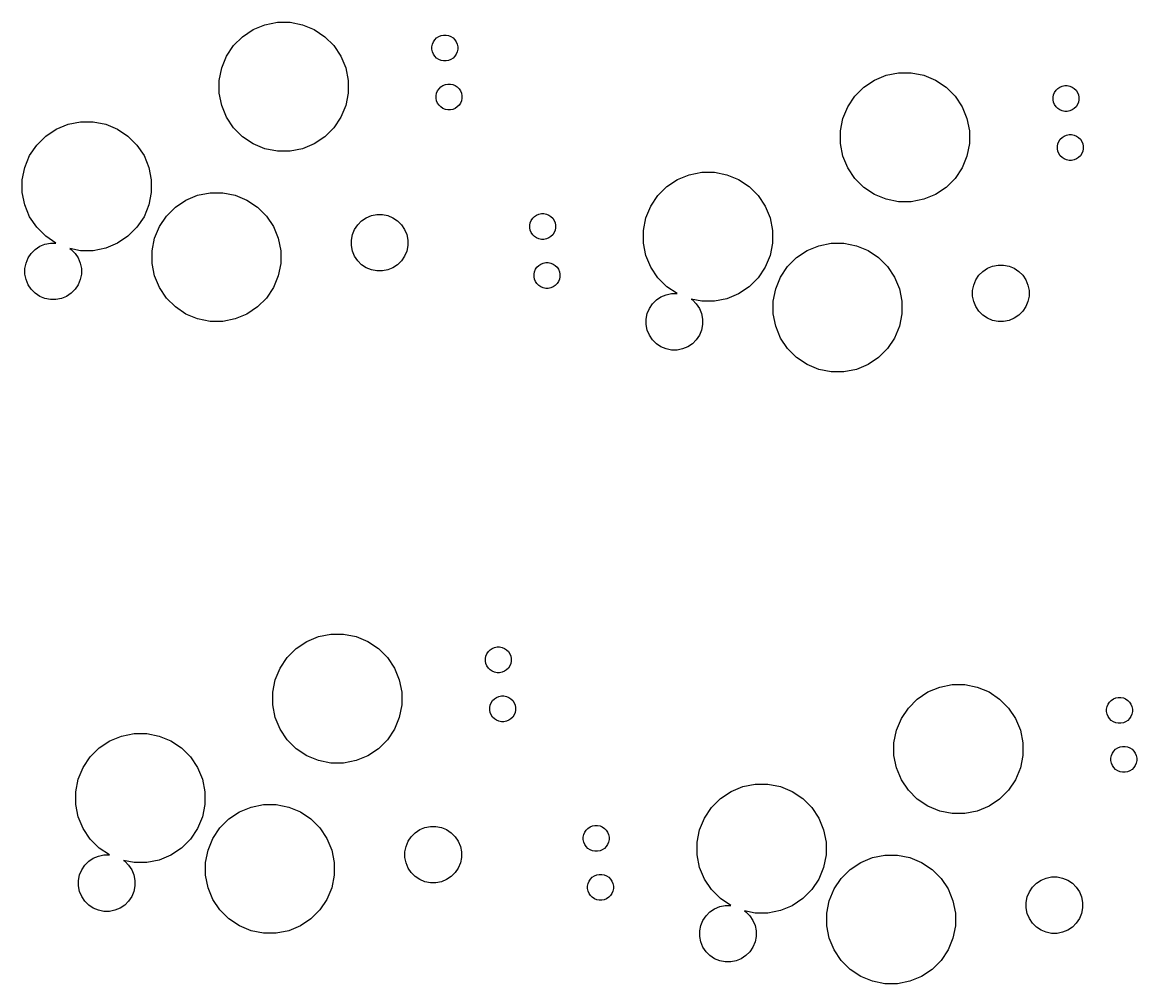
# Model space of a CAD drawing. Extents: x 2.8 to 13.4, y -6.7 to -3.
# Drawn here: x 10.358 to 11.718, y -4.352 to -3.178 of the extents above; entities that cross this region are included whole.
import ezdxf

# ---------------------------------------------------------------- set-up
doc = ezdxf.new("R2010")
doc.units = 0
doc.header["$MEASUREMENT"] = 0
doc.layers.add('BLACK', color=7, linetype='CONTINUOUS')

msp = doc.modelspace()

# ---------------------------------------------------------------- linework, layer by layer
at = {"layer": 'BLACK', "linetype": 'CONTINUOUS'}
for p, q in [((10.6398, -3.18654), (10.6541, -3.1806)), ((10.6541, -3.1806), (10.6694, -3.17758)), ((10.6694, -3.17758), (10.6849, -3.17758)), ((10.6849, -3.17758), (10.7001, -3.1806)), ((10.7001, -3.1806), (10.7144, -3.18654)), ((10.616, -3.20612), (10.6269, -3.19516)), ((10.6269, -3.19516), (10.6398, -3.18654)), ((10.7144, -3.18654), (10.7273, -3.19516)), ((10.7273, -3.19516), (10.7383, -3.20612)), ((10.8637, -3.19677), (10.8663, -3.19504)), ((10.8663, -3.19504), (10.8691, -3.19386)), ((10.8691, -3.19386), (10.8722, -3.19325)), ((10.8722, -3.19325), (10.8753, -3.19325)), ((10.8753, -3.19325), (10.8783, -3.19386)), ((10.8783, -3.19386), (10.8812, -3.19504)), ((10.8812, -3.19504), (10.8838, -3.19677)), ((10.6073, -3.21902), (10.616, -3.20612)), ((10.7383, -3.20612), (10.7469, -3.21902)), ((10.858, -3.20745), (10.8586, -3.20441)), ((10.858, -3.21055), (10.858, -3.20745)), ((10.8586, -3.20441), (10.8598, -3.20154)), ((10.8598, -3.20154), (10.8615, -3.19896)), ((10.8615, -3.19896), (10.8637, -3.19677)), ((10.8838, -3.19677), (10.886, -3.19896)), ((10.886, -3.19896), (10.8877, -3.20154)), ((10.8877, -3.20154), (10.8889, -3.20441)), ((10.8889, -3.20441), (10.8895, -3.20745)), ((10.8895, -3.20745), (10.8895, -3.21055)), ((10.6014, -3.23335), (10.6073, -3.21902)), ((10.7469, -3.21902), (10.7528, -3.23335)), ((10.8586, -3.21359), (10.858, -3.21055)), ((10.8598, -3.21646), (10.8586, -3.21359)), ((10.8615, -3.21904), (10.8598, -3.21646)), ((10.8637, -3.22123), (10.8615, -3.21904)), ((10.8663, -3.22296), (10.8637, -3.22123)), ((10.8691, -3.22414), (10.8663, -3.22296)), ((10.8812, -3.22296), (10.8783, -3.22414)), ((10.8838, -3.22123), (10.8812, -3.22296)), ((10.886, -3.21904), (10.8838, -3.22123)), ((10.8877, -3.21646), (10.886, -3.21904)), ((10.8889, -3.21359), (10.8877, -3.21646)), ((10.8895, -3.21055), (10.8889, -3.21359)), ((10.5984, -3.24856), (10.6014, -3.23335)), ((10.7528, -3.23335), (10.7559, -3.24856)), ((10.8722, -3.22475), (10.8691, -3.22414)), ((10.8753, -3.22475), (10.8722, -3.22475)), ((10.8783, -3.22414), (10.8753, -3.22475)), ((10.5984, -3.26407), (10.5984, -3.24856)), ((10.7559, -3.24856), (10.7559, -3.26407)), ((11.3852, -3.25682), (11.3981, -3.24821)), ((11.3981, -3.24821), (11.4124, -3.24227)), ((11.4124, -3.24227), (11.4276, -3.23924)), ((11.4276, -3.23924), (11.4431, -3.23924)), ((11.4431, -3.23924), (11.4583, -3.24227)), ((11.4583, -3.24227), (11.4727, -3.24821)), ((11.4727, -3.24821), (11.4856, -3.25682)), ((10.6014, -3.27928), (10.5984, -3.26407)), ((10.7559, -3.26407), (10.7528, -3.27928)), ((10.8632, -3.26722), (10.8638, -3.26418)), ((10.8638, -3.26418), (10.865, -3.26131)), ((10.865, -3.26131), (10.8667, -3.25873)), ((10.8667, -3.25873), (10.8689, -3.25654)), ((10.8689, -3.25654), (10.8715, -3.25482)), ((10.8715, -3.25482), (10.8744, -3.25363)), ((10.8744, -3.25363), (10.8774, -3.25302)), ((10.8774, -3.25302), (10.8805, -3.25302)), ((10.8805, -3.25302), (10.8836, -3.25363)), ((10.8836, -3.25363), (10.8864, -3.25482)), ((10.8864, -3.25482), (10.889, -3.25654)), ((10.889, -3.25654), (10.8912, -3.25873)), ((10.8912, -3.25873), (10.8929, -3.26131)), ((10.8929, -3.26131), (10.8941, -3.26418)), ((10.8941, -3.26418), (10.8947, -3.26722)), ((11.3742, -3.26779), (11.3852, -3.25682)), ((11.4856, -3.25682), (11.4965, -3.26779)), ((11.6169, -3.26607), (11.618, -3.26321)), ((11.618, -3.26321), (11.6198, -3.26063)), ((11.6198, -3.26063), (11.622, -3.25844)), ((11.622, -3.25844), (11.6245, -3.25671)), ((11.6245, -3.25671), (11.6274, -3.25552)), ((11.6274, -3.25552), (11.6304, -3.25492)), ((11.6304, -3.25492), (11.6336, -3.25492)), ((11.6336, -3.25492), (11.6366, -3.25552)), ((11.6366, -3.25552), (11.6395, -3.25671)), ((11.6395, -3.25671), (11.642, -3.25844)), ((11.642, -3.25844), (11.6442, -3.26063)), ((11.6442, -3.26063), (11.646, -3.26321)), ((11.646, -3.26321), (11.6471, -3.26607)), ((10.8632, -3.27032), (10.8632, -3.26722)), ((10.8638, -3.27337), (10.8632, -3.27032)), ((10.865, -3.27623), (10.8638, -3.27337)), ((10.8667, -3.27881), (10.865, -3.27623)), ((10.8929, -3.27623), (10.8912, -3.27881)), ((10.8941, -3.27337), (10.8929, -3.27623)), ((10.8947, -3.27032), (10.8941, -3.27337)), ((10.8947, -3.26722), (10.8947, -3.27032)), ((11.3656, -3.28069), (11.3742, -3.26779)), ((11.4965, -3.26779), (11.5052, -3.28069)), ((11.6163, -3.26912), (11.6169, -3.26607)), ((11.6163, -3.27222), (11.6163, -3.26912)), ((11.6169, -3.27526), (11.6163, -3.27222)), ((11.618, -3.27813), (11.6169, -3.27526)), ((11.6198, -3.28071), (11.618, -3.27813)), ((11.646, -3.27813), (11.6442, -3.28071)), ((11.6471, -3.27526), (11.646, -3.27813)), ((11.6471, -3.26607), (11.6477, -3.26912)), ((11.6477, -3.27222), (11.6471, -3.27526)), ((11.6477, -3.26912), (11.6477, -3.27222)), ((10.6073, -3.29361), (10.6014, -3.27928)), ((10.7528, -3.27928), (10.7469, -3.29361)), ((10.8689, -3.281), (10.8667, -3.27881)), ((10.8715, -3.28273), (10.8689, -3.281)), ((10.8744, -3.28391), (10.8715, -3.28273)), ((10.8774, -3.28452), (10.8744, -3.28391)), ((10.8805, -3.28452), (10.8774, -3.28452)), ((10.8836, -3.28391), (10.8805, -3.28452)), ((10.8864, -3.28273), (10.8836, -3.28391)), ((10.889, -3.281), (10.8864, -3.28273)), ((10.8912, -3.27881), (10.889, -3.281)), ((11.3597, -3.29502), (11.3656, -3.28069)), ((11.5052, -3.28069), (11.5111, -3.29502)), ((11.622, -3.2829), (11.6198, -3.28071)), ((11.6245, -3.28462), (11.622, -3.2829)), ((11.6274, -3.28581), (11.6245, -3.28462)), ((11.6304, -3.28642), (11.6274, -3.28581)), ((11.6336, -3.28642), (11.6304, -3.28642)), ((11.6366, -3.28581), (11.6336, -3.28642)), ((11.6395, -3.28462), (11.6366, -3.28581)), ((11.642, -3.2829), (11.6395, -3.28462)), ((11.6442, -3.28071), (11.642, -3.2829)), ((10.3995, -3.30795), (10.4138, -3.30201)), ((10.4138, -3.30201), (10.429, -3.29899)), ((10.429, -3.29899), (10.4445, -3.29899)), ((10.4445, -3.29899), (10.4598, -3.30201)), ((10.4598, -3.30201), (10.4741, -3.30795)), ((10.616, -3.30651), (10.6073, -3.29361)), ((10.7469, -3.29361), (10.7383, -3.30651)), ((11.3566, -3.31023), (11.3597, -3.29502)), ((11.5111, -3.29502), (11.5141, -3.31023)), ((10.3756, -3.32753), (10.3866, -3.31656)), ((10.3866, -3.31656), (10.3995, -3.30795)), ((10.4741, -3.30795), (10.487, -3.31656)), ((10.487, -3.31656), (10.4979, -3.32753)), ((10.6269, -3.31748), (10.616, -3.30651)), ((10.6398, -3.3261), (10.6269, -3.31748)), ((10.7273, -3.31748), (10.7144, -3.3261)), ((10.7383, -3.30651), (10.7273, -3.31748)), ((11.3566, -3.32574), (11.3566, -3.31023)), ((11.5141, -3.31023), (11.5141, -3.32574)), ((11.625, -3.3204), (11.6272, -3.31821)), ((11.6272, -3.31821), (11.6298, -3.31648)), ((11.6298, -3.31648), (11.6326, -3.3153)), ((11.6326, -3.3153), (11.6357, -3.31469)), ((11.6357, -3.31469), (11.6388, -3.31469)), ((11.6388, -3.31469), (11.6418, -3.3153)), ((11.6418, -3.3153), (11.6447, -3.31648)), ((11.6447, -3.31648), (11.6473, -3.31821)), ((11.6473, -3.31821), (11.6495, -3.3204)), ((10.367, -3.34043), (10.3756, -3.32753)), ((10.4979, -3.32753), (10.5066, -3.34043)), ((10.6541, -3.33203), (10.6398, -3.3261)), ((10.6694, -3.33506), (10.6541, -3.33203)), ((10.7001, -3.33203), (10.6849, -3.33506)), ((10.7144, -3.3261), (10.7001, -3.33203)), ((11.3597, -3.34095), (11.3566, -3.32574)), ((11.5141, -3.32574), (11.5111, -3.34095)), ((11.6215, -3.32889), (11.6221, -3.32585)), ((11.6215, -3.33199), (11.6215, -3.32889)), ((11.6221, -3.33503), (11.6215, -3.33199)), ((11.6221, -3.32585), (11.6233, -3.32298)), ((11.6233, -3.32298), (11.625, -3.3204)), ((11.6495, -3.3204), (11.6512, -3.32298)), ((11.6512, -3.32298), (11.6524, -3.32585)), ((11.6524, -3.32585), (11.653, -3.32889)), ((11.653, -3.33199), (11.6524, -3.33503)), ((11.653, -3.32889), (11.653, -3.33199)), ((10.3611, -3.35476), (10.367, -3.34043)), ((10.5066, -3.34043), (10.5125, -3.35476)), ((10.6849, -3.33506), (10.6694, -3.33506)), ((11.3656, -3.35528), (11.3597, -3.34095)), ((11.5111, -3.34095), (11.5052, -3.35528)), ((11.6233, -3.3379), (11.6221, -3.33503)), ((11.625, -3.34048), (11.6233, -3.3379)), ((11.6272, -3.34267), (11.625, -3.34048)), ((11.6298, -3.3444), (11.6272, -3.34267)), ((11.6326, -3.34558), (11.6298, -3.3444)), ((11.6357, -3.34619), (11.6326, -3.34558)), ((11.6388, -3.34619), (11.6357, -3.34619)), ((11.6418, -3.34558), (11.6388, -3.34619)), ((11.6447, -3.3444), (11.6418, -3.34558)), ((11.6473, -3.34267), (11.6447, -3.3444)), ((11.6495, -3.34048), (11.6473, -3.34267)), ((11.6512, -3.3379), (11.6495, -3.34048)), ((11.6524, -3.33503), (11.6512, -3.3379)), ((10.358, -3.36997), (10.3611, -3.35476)), ((10.5125, -3.35476), (10.5155, -3.36997)), ((11.3742, -3.36818), (11.3656, -3.35528)), ((11.5052, -3.35528), (11.4965, -3.36818)), ((10.358, -3.38548), (10.358, -3.36997)), ((10.5155, -3.36997), (10.5155, -3.38548)), ((11.1448, -3.37823), (11.1577, -3.36961)), ((11.1577, -3.36961), (11.1721, -3.36368)), ((11.1721, -3.36368), (11.1873, -3.36065)), ((11.1873, -3.36065), (11.2028, -3.36065)), ((11.2028, -3.36065), (11.218, -3.36368)), ((11.218, -3.36368), (11.2323, -3.36961)), ((11.2323, -3.36961), (11.2452, -3.37823)), ((11.3852, -3.37915), (11.3742, -3.36818)), ((11.4965, -3.36818), (11.4856, -3.37915)), ((10.3611, -3.40069), (10.358, -3.38548)), ((10.5155, -3.38548), (10.5125, -3.40069)), ((10.572, -3.38879), (10.5872, -3.38577)), ((10.5872, -3.38577), (10.6027, -3.38577)), ((10.6027, -3.38577), (10.6178, -3.38879)), ((11.1339, -3.3892), (11.1448, -3.37823)), ((11.2452, -3.37823), (11.2562, -3.3892)), ((11.3981, -3.38776), (11.3852, -3.37915)), ((11.4856, -3.37915), (11.4727, -3.38776)), ((10.367, -3.41502), (10.3611, -3.40069)), ((10.5125, -3.40069), (10.5066, -3.41502)), ((10.5449, -3.4033), (10.5577, -3.39471)), ((10.5577, -3.39471), (10.572, -3.38879)), ((10.6178, -3.38879), (10.6321, -3.39471)), ((10.6321, -3.39471), (10.645, -3.4033)), ((11.1253, -3.4021), (11.1339, -3.3892)), ((11.2562, -3.3892), (11.2648, -3.4021)), ((11.4124, -3.3937), (11.3981, -3.38776)), ((11.4276, -3.39672), (11.4124, -3.3937)), ((11.4431, -3.39672), (11.4276, -3.39672)), ((11.4583, -3.3937), (11.4431, -3.39672)), ((11.4727, -3.38776), (11.4583, -3.3937)), ((10.5254, -3.42709), (10.534, -3.41423)), ((10.534, -3.41423), (10.5449, -3.4033)), ((10.645, -3.4033), (10.6559, -3.41423)), ((10.6559, -3.41423), (10.6645, -3.42709)), ((10.7778, -3.41631), (10.7841, -3.41372)), ((10.7841, -3.41372), (10.7908, -3.41239)), ((10.7908, -3.41239), (10.7976, -3.41239)), ((10.7976, -3.41239), (10.8042, -3.41372)), ((10.8042, -3.41372), (10.8105, -3.41631)), ((10.9832, -3.41471), (10.9857, -3.41298)), ((10.9857, -3.41298), (10.9886, -3.4118)), ((10.9886, -3.4118), (10.9916, -3.41119)), ((10.9916, -3.41119), (10.9947, -3.41119)), ((10.9947, -3.41119), (10.9978, -3.4118)), ((10.9978, -3.4118), (11.0006, -3.41298)), ((11.0006, -3.41298), (11.0032, -3.41471)), ((11.1193, -3.41643), (11.1253, -3.4021)), ((11.2648, -3.4021), (11.2708, -3.41643)), ((10.3756, -3.42792), (10.367, -3.41502)), ((10.3866, -3.43889), (10.3756, -3.42792)), ((10.4979, -3.42792), (10.487, -3.43889)), ((10.5066, -3.41502), (10.4979, -3.42792)), ((10.5194, -3.44137), (10.5254, -3.42709)), ((10.6645, -3.42709), (10.6704, -3.44137)), ((10.7636, -3.43052), (10.7674, -3.42488)), ((10.7674, -3.42488), (10.7722, -3.42008)), ((10.7722, -3.42008), (10.7778, -3.41631)), ((10.8105, -3.41631), (10.8161, -3.42008)), ((10.8161, -3.42008), (10.8209, -3.42488)), ((10.8209, -3.42488), (10.8247, -3.43052)), ((10.9774, -3.42539), (10.978, -3.42234)), ((10.9774, -3.42849), (10.9774, -3.42539)), ((10.978, -3.42234), (10.9792, -3.41948)), ((10.9792, -3.41948), (10.981, -3.4169)), ((10.981, -3.4169), (10.9832, -3.41471)), ((11.0032, -3.41471), (11.0054, -3.4169)), ((11.0054, -3.4169), (11.0071, -3.41948)), ((11.0071, -3.41948), (11.0083, -3.42234)), ((11.0083, -3.42234), (11.0089, -3.42539)), ((11.0089, -3.42539), (11.0089, -3.42849)), ((11.1163, -3.43164), (11.1193, -3.41643)), ((11.2708, -3.41643), (11.2738, -3.43164)), ((10.3991, -3.44726), (10.3866, -3.43889)), ((10.487, -3.43889), (10.4741, -3.4475)), ((10.5164, -3.45654), (10.5194, -3.44137)), ((10.6704, -3.44137), (10.6734, -3.45654)), ((10.7597, -3.44345), (10.761, -3.43679)), ((10.761, -3.43679), (10.7636, -3.43052)), ((10.8247, -3.43052), (10.8273, -3.43679)), ((10.8273, -3.43679), (10.8286, -3.44345)), ((10.978, -3.43153), (10.9774, -3.42849)), ((10.9792, -3.4344), (10.978, -3.43153)), ((10.981, -3.43698), (10.9792, -3.4344)), ((10.9832, -3.43917), (10.981, -3.43698)), ((10.9857, -3.44089), (10.9832, -3.43917)), ((10.9886, -3.44208), (10.9857, -3.44089)), ((11.0006, -3.44089), (10.9978, -3.44208)), ((11.0032, -3.43917), (11.0006, -3.44089)), ((11.0054, -3.43698), (11.0032, -3.43917)), ((11.0071, -3.4344), (11.0054, -3.43698)), ((11.0083, -3.43153), (11.0071, -3.4344)), ((11.0089, -3.42849), (11.0083, -3.43153)), ((11.1163, -3.44715), (11.1163, -3.43164)), ((11.2738, -3.43164), (11.2738, -3.44715)), ((10.3689, -3.45974), (10.3737, -3.45494)), ((10.3737, -3.45494), (10.3794, -3.45117)), ((10.3794, -3.45117), (10.3856, -3.44858)), ((10.3856, -3.44858), (10.3923, -3.44725)), ((10.3923, -3.44725), (10.3991, -3.44725)), ((10.3991, -3.44725), (10.3991, -3.44726)), ((10.429, -3.45647), (10.4161, -3.45389)), ((10.4161, -3.45389), (10.4176, -3.45494)), ((10.4176, -3.45494), (10.4224, -3.45974)), ((10.4598, -3.45344), (10.4445, -3.45647)), ((10.4741, -3.4475), (10.4598, -3.45344)), ((10.7597, -3.45023), (10.7597, -3.44345)), ((10.761, -3.45689), (10.7597, -3.45023)), ((10.8286, -3.45023), (10.8273, -3.45689)), ((10.8286, -3.44345), (10.8286, -3.45023)), ((10.9916, -3.44269), (10.9886, -3.44208)), ((10.9947, -3.44269), (10.9916, -3.44269)), ((10.9978, -3.44208), (10.9947, -3.44269)), ((11.1193, -3.46236), (11.1163, -3.44715)), ((11.2738, -3.44715), (11.2708, -3.46236)), ((11.316, -3.45637), (11.3303, -3.45046)), ((11.3303, -3.45046), (11.3455, -3.44744)), ((11.3455, -3.44744), (11.3609, -3.44744)), ((11.3609, -3.44744), (11.3761, -3.45046)), ((11.3761, -3.45046), (11.3904, -3.45637)), ((10.3626, -3.47165), (10.3652, -3.46539)), ((10.3652, -3.46539), (10.3689, -3.45974)), ((10.4224, -3.45974), (10.4262, -3.46539)), ((10.4262, -3.46539), (10.4288, -3.47165)), ((10.4445, -3.45647), (10.429, -3.45647)), ((10.5164, -3.472), (10.5164, -3.45654)), ((10.6734, -3.45654), (10.6734, -3.472)), ((10.7636, -3.46316), (10.761, -3.45689)), ((10.7674, -3.4688), (10.7636, -3.46316)), ((10.8247, -3.46316), (10.8209, -3.4688)), ((10.8273, -3.45689), (10.8247, -3.46316)), ((11.1253, -3.47669), (11.1193, -3.46236)), ((11.2708, -3.46236), (11.2648, -3.47669)), ((11.2922, -3.4759), (11.3031, -3.46496)), ((11.3031, -3.46496), (11.316, -3.45637)), ((11.3904, -3.45637), (11.4032, -3.46496)), ((11.4032, -3.46496), (11.4142, -3.4759)), ((10.3612, -3.47831), (10.3626, -3.47165)), ((10.3612, -3.4851), (10.3612, -3.47831)), ((10.4288, -3.47165), (10.4301, -3.47831)), ((10.4301, -3.47831), (10.4301, -3.4851)), ((10.5194, -3.48717), (10.5164, -3.472)), ((10.6734, -3.472), (10.6704, -3.48717)), ((10.7722, -3.4736), (10.7674, -3.4688)), ((10.7778, -3.47737), (10.7722, -3.4736)), ((10.7841, -3.47997), (10.7778, -3.47737)), ((10.7908, -3.48129), (10.7841, -3.47997)), ((10.7976, -3.48129), (10.7908, -3.48129)), ((10.8042, -3.47997), (10.7976, -3.48129)), ((10.8105, -3.47737), (10.8042, -3.47997)), ((10.8161, -3.4736), (10.8105, -3.47737)), ((10.8209, -3.4688), (10.8161, -3.4736)), ((10.9827, -3.48516), (10.9833, -3.48212)), ((10.9833, -3.48212), (10.9845, -3.47925)), ((10.9845, -3.47925), (10.9862, -3.47667)), ((10.9862, -3.47667), (10.9884, -3.47448)), ((10.9884, -3.47448), (10.991, -3.47275)), ((10.991, -3.47275), (10.9938, -3.47157)), ((10.9938, -3.47157), (10.9969, -3.47096)), ((10.9969, -3.47096), (11, -3.47096)), ((11, -3.47096), (11.003, -3.47157)), ((11.003, -3.47157), (11.0059, -3.47275)), ((11.0059, -3.47275), (11.0085, -3.47448)), ((11.0085, -3.47448), (11.0107, -3.47667)), ((11.0107, -3.47667), (11.0124, -3.47925)), ((11.0124, -3.47925), (11.0136, -3.48212)), ((11.0136, -3.48212), (11.0142, -3.48516)), ((11.1339, -3.48959), (11.1253, -3.47669)), ((11.2648, -3.47669), (11.2562, -3.48959)), ((11.2836, -3.48876), (11.2922, -3.4759)), ((11.4142, -3.4759), (11.4228, -3.48876)), ((11.5257, -3.48655), (11.5305, -3.48175)), ((11.5305, -3.48175), (11.5361, -3.47798)), ((11.5361, -3.47798), (11.5424, -3.47538)), ((11.5424, -3.47538), (11.549, -3.47406)), ((11.549, -3.47406), (11.5558, -3.47406)), ((11.5558, -3.47406), (11.5625, -3.47538)), ((11.5625, -3.47538), (11.5687, -3.47798)), ((11.5687, -3.47798), (11.5744, -3.48175)), ((11.5744, -3.48175), (11.5792, -3.48655)), ((10.3626, -3.49175), (10.3612, -3.4851)), ((10.3652, -3.49802), (10.3626, -3.49175)), ((10.4288, -3.49175), (10.4262, -3.49802)), ((10.4301, -3.4851), (10.4288, -3.49175)), ((10.5254, -3.50146), (10.5194, -3.48717)), ((10.6704, -3.48717), (10.6645, -3.50146)), ((10.9827, -3.48826), (10.9827, -3.48516)), ((10.9833, -3.4913), (10.9827, -3.48826)), ((10.9845, -3.49417), (10.9833, -3.4913)), ((10.9862, -3.49675), (10.9845, -3.49417)), ((11.0124, -3.49417), (11.0107, -3.49675)), ((11.0136, -3.4913), (11.0124, -3.49417)), ((11.0142, -3.48826), (11.0136, -3.4913)), ((11.0142, -3.48516), (11.0142, -3.48826)), ((11.1448, -3.50055), (11.1339, -3.48959)), ((11.2562, -3.48959), (11.2452, -3.50055)), ((11.2777, -3.50304), (11.2836, -3.48876)), ((11.4228, -3.48876), (11.4287, -3.50304)), ((11.5193, -3.49846), (11.5219, -3.49219)), ((11.5219, -3.49219), (11.5257, -3.48655)), ((11.5792, -3.48655), (11.583, -3.49219)), ((11.583, -3.49219), (11.5856, -3.49846)), ((10.3689, -3.50366), (10.3652, -3.49802)), ((10.3737, -3.50846), (10.3689, -3.50366)), ((10.3794, -3.51223), (10.3737, -3.50846)), ((10.4176, -3.50846), (10.412, -3.51223)), ((10.4224, -3.50366), (10.4176, -3.50846)), ((10.4262, -3.49802), (10.4224, -3.50366)), ((10.534, -3.51431), (10.5254, -3.50146)), ((10.6645, -3.50146), (10.6559, -3.51431)), ((10.9884, -3.49894), (10.9862, -3.49675)), ((10.991, -3.50067), (10.9884, -3.49894)), ((10.9938, -3.50185), (10.991, -3.50067)), ((10.9969, -3.50246), (10.9938, -3.50185)), ((11, -3.50246), (10.9969, -3.50246)), ((11.003, -3.50185), (11, -3.50246)), ((11.0059, -3.50067), (11.003, -3.50185)), ((11.0085, -3.49894), (11.0059, -3.50067)), ((11.0107, -3.49675), (11.0085, -3.49894)), ((11.1439, -3.51025), (11.1506, -3.50892)), ((11.1574, -3.50893), (11.1448, -3.50055)), ((11.1506, -3.50892), (11.1573, -3.50892)), ((11.1573, -3.50892), (11.1574, -3.50893)), ((11.2323, -3.50917), (11.218, -3.51511)), ((11.2452, -3.50055), (11.2323, -3.50917)), ((11.2747, -3.51821), (11.2777, -3.50304)), ((11.4287, -3.50304), (11.4317, -3.51821)), ((11.518, -3.50512), (11.5193, -3.49846)), ((11.518, -3.5119), (11.518, -3.50512)), ((11.5856, -3.49846), (11.5869, -3.50512)), ((11.5869, -3.50512), (11.5869, -3.5119)), ((10.3856, -3.51483), (10.3794, -3.51223)), ((10.3923, -3.51615), (10.3856, -3.51483)), ((10.3991, -3.51615), (10.3923, -3.51615)), ((10.4057, -3.51483), (10.3991, -3.51615)), ((10.412, -3.51223), (10.4057, -3.51483)), ((10.5449, -3.52525), (10.534, -3.51431)), ((10.6559, -3.51431), (10.645, -3.52525)), ((11.1234, -3.52705), (11.1272, -3.52141)), ((11.1272, -3.52141), (11.132, -3.51661)), ((11.132, -3.51661), (11.1376, -3.51284)), ((11.1376, -3.51284), (11.1439, -3.51025)), ((11.1873, -3.51813), (11.1743, -3.51556)), ((11.1743, -3.51556), (11.1759, -3.51661)), ((11.1759, -3.51661), (11.1807, -3.52141)), ((11.1807, -3.52141), (11.1845, -3.52705)), ((11.2028, -3.51813), (11.1873, -3.51813)), ((11.218, -3.51511), (11.2028, -3.51813)), ((11.2747, -3.53367), (11.2747, -3.51821)), ((11.4317, -3.51821), (11.4317, -3.53367)), ((11.5193, -3.51856), (11.518, -3.5119)), ((11.5219, -3.52483), (11.5193, -3.51856)), ((11.5856, -3.51856), (11.583, -3.52483)), ((11.5869, -3.5119), (11.5856, -3.51856)), ((10.5577, -3.53384), (10.5449, -3.52525)), ((10.572, -3.53975), (10.5577, -3.53384)), ((10.6321, -3.53384), (10.6178, -3.53975)), ((10.645, -3.52525), (10.6321, -3.53384)), ((11.1195, -3.53998), (11.1208, -3.53332)), ((11.1208, -3.53332), (11.1234, -3.52705)), ((11.1845, -3.52705), (11.1871, -3.53332)), ((11.1871, -3.53332), (11.1884, -3.53998)), ((11.2777, -3.54884), (11.2747, -3.53367)), ((11.4317, -3.53367), (11.4287, -3.54884)), ((11.5257, -3.53047), (11.5219, -3.52483)), ((11.5305, -3.53527), (11.5257, -3.53047)), ((11.5361, -3.53904), (11.5305, -3.53527)), ((11.5744, -3.53527), (11.5687, -3.53904)), ((11.5792, -3.53047), (11.5744, -3.53527)), ((11.583, -3.52483), (11.5792, -3.53047)), ((10.5872, -3.54277), (10.572, -3.53975)), ((10.6027, -3.54277), (10.5872, -3.54277)), ((10.6178, -3.53975), (10.6027, -3.54277)), ((11.1195, -3.54676), (11.1195, -3.53998)), ((11.1208, -3.55342), (11.1195, -3.54676)), ((11.1884, -3.54676), (11.1871, -3.55342)), ((11.1884, -3.53998), (11.1884, -3.54676)), ((11.2836, -3.56312), (11.2777, -3.54884)), ((11.4287, -3.54884), (11.4228, -3.56312)), ((11.5424, -3.54163), (11.5361, -3.53904)), ((11.549, -3.54296), (11.5424, -3.54163)), ((11.5558, -3.54296), (11.549, -3.54296)), ((11.5625, -3.54163), (11.5558, -3.54296)), ((11.5687, -3.53904), (11.5625, -3.54163)), ((11.1234, -3.55969), (11.1208, -3.55342)), ((11.1272, -3.56533), (11.1234, -3.55969)), ((11.1845, -3.55969), (11.1807, -3.56533)), ((11.1871, -3.55342), (11.1845, -3.55969)), ((11.2922, -3.57598), (11.2836, -3.56312)), ((11.4228, -3.56312), (11.4142, -3.57598)), ((11.132, -3.57013), (11.1272, -3.56533)), ((11.1376, -3.5739), (11.132, -3.57013)), ((11.1439, -3.5765), (11.1376, -3.5739)), ((11.1506, -3.57782), (11.1439, -3.5765)), ((11.164, -3.5765), (11.1573, -3.57782)), ((11.1703, -3.5739), (11.164, -3.5765)), ((11.1759, -3.57013), (11.1703, -3.5739)), ((11.1807, -3.56533), (11.1759, -3.57013)), ((11.3031, -3.58691), (11.2922, -3.57598)), ((11.4142, -3.57598), (11.4032, -3.58691)), ((11.1573, -3.57782), (11.1506, -3.57782)), ((11.316, -3.59551), (11.3031, -3.58691)), ((11.4032, -3.58691), (11.3904, -3.59551)), ((11.3303, -3.60142), (11.316, -3.59551)), ((11.3455, -3.60444), (11.3303, -3.60142)), ((11.3609, -3.60444), (11.3455, -3.60444)), ((11.3761, -3.60142), (11.3609, -3.60444)), ((11.3904, -3.59551), (11.3761, -3.60142)), ((10.7052, -3.93368), (10.7195, -3.92775)), ((10.7195, -3.92775), (10.7347, -3.92472)), ((10.7347, -3.92472), (10.7502, -3.92472)), ((10.7502, -3.92472), (10.7655, -3.92775)), ((10.7655, -3.92775), (10.7798, -3.93368)), ((10.6813, -3.95327), (10.6923, -3.9423)), ((10.6923, -3.9423), (10.7052, -3.93368)), ((10.7798, -3.93368), (10.7927, -3.9423)), ((10.7927, -3.9423), (10.8036, -3.95327)), ((10.9269, -3.94611), (10.9291, -3.94391)), ((10.9291, -3.94391), (10.9316, -3.94219)), ((10.9316, -3.94219), (10.9345, -3.941)), ((10.9345, -3.941), (10.9376, -3.9404)), ((10.9376, -3.9404), (10.9407, -3.9404)), ((10.9407, -3.9404), (10.9437, -3.941)), ((10.9437, -3.941), (10.9466, -3.94219)), ((10.9466, -3.94219), (10.9491, -3.94391)), ((10.9491, -3.94391), (10.9513, -3.94611)), ((10.6727, -3.96617), (10.6813, -3.95327)), ((10.8036, -3.95327), (10.8123, -3.96617)), ((10.9234, -3.9546), (10.924, -3.95155)), ((10.9234, -3.9577), (10.9234, -3.9546)), ((10.924, -3.96074), (10.9234, -3.9577)), ((10.924, -3.95155), (10.9252, -3.94869)), ((10.9252, -3.94869), (10.9269, -3.94611)), ((10.9513, -3.94611), (10.9531, -3.94869)), ((10.9531, -3.94869), (10.9543, -3.95155)), ((10.9543, -3.95155), (10.9549, -3.9546)), ((10.9549, -3.9577), (10.9543, -3.96074)), ((10.9549, -3.9546), (10.9549, -3.9577)), ((10.6668, -3.9805), (10.6727, -3.96617)), ((10.8123, -3.96617), (10.8182, -3.9805)), ((10.9252, -3.96361), (10.924, -3.96074)), ((10.9269, -3.96618), (10.9252, -3.96361)), ((10.9291, -3.96838), (10.9269, -3.96618)), ((10.9316, -3.9701), (10.9291, -3.96838)), ((10.9345, -3.97129), (10.9316, -3.9701)), ((10.9376, -3.97189), (10.9345, -3.97129)), ((10.9407, -3.97189), (10.9376, -3.97189)), ((10.9437, -3.97129), (10.9407, -3.97189)), ((10.9466, -3.9701), (10.9437, -3.97129)), ((10.9491, -3.96838), (10.9466, -3.9701)), ((10.9513, -3.96618), (10.9491, -3.96838)), ((10.9531, -3.96361), (10.9513, -3.96618)), ((10.9543, -3.96074), (10.9531, -3.96361)), ((10.6637, -3.99571), (10.6668, -3.9805)), ((10.8182, -3.9805), (10.8212, -3.99571)), ((10.6637, -4.01122), (10.6637, -3.99571)), ((10.8212, -3.99571), (10.8212, -4.01122)), ((11.4505, -4.00397), (11.4634, -3.99535)), ((11.4634, -3.99535), (11.4778, -3.98942)), ((11.4778, -3.98942), (11.493, -3.98639)), ((11.493, -3.98639), (11.5085, -3.98639)), ((11.5085, -3.98639), (11.5237, -3.98942)), ((11.5237, -3.98942), (11.538, -3.99535)), ((11.538, -3.99535), (11.5509, -4.00397)), ((10.6668, -4.02643), (10.6637, -4.01122)), ((10.8212, -4.01122), (10.8182, -4.02643)), ((10.9286, -4.01437), (10.9292, -4.01132)), ((10.9292, -4.01132), (10.9304, -4.00846)), ((10.9304, -4.00846), (10.9321, -4.00588)), ((10.9321, -4.00588), (10.9343, -4.00369)), ((10.9343, -4.00369), (10.9369, -4.00196)), ((10.9369, -4.00196), (10.9397, -4.00077)), ((10.9397, -4.00077), (10.9428, -4.00017)), ((10.9428, -4.00017), (10.9459, -4.00017)), ((10.9459, -4.00017), (10.9489, -4.00077)), ((10.9489, -4.00077), (10.9518, -4.00196)), ((10.9518, -4.00196), (10.9544, -4.00369)), ((10.9544, -4.00369), (10.9566, -4.00588)), ((10.9566, -4.00588), (10.9583, -4.00846)), ((10.9583, -4.00846), (10.9595, -4.01132)), ((10.9595, -4.01132), (10.9601, -4.01437)), ((11.4396, -4.01494), (11.4505, -4.00397)), ((11.5509, -4.00397), (11.5619, -4.01494)), ((11.6822, -4.01322), (11.6834, -4.01035)), ((11.6834, -4.01035), (11.6851, -4.00777)), ((11.6851, -4.00777), (11.6873, -4.00558)), ((11.6873, -4.00558), (11.6899, -4.00386)), ((11.6899, -4.00386), (11.6928, -4.00267)), ((11.6928, -4.00267), (11.6958, -4.00207)), ((11.6958, -4.00207), (11.6989, -4.00207)), ((11.6989, -4.00207), (11.702, -4.00267)), ((11.702, -4.00267), (11.7048, -4.00386)), ((11.7048, -4.00386), (11.7074, -4.00558)), ((11.7074, -4.00558), (11.7096, -4.00777)), ((11.7096, -4.00777), (11.7113, -4.01035)), ((11.7113, -4.01035), (11.7125, -4.01322)), ((10.6727, -4.04076), (10.6668, -4.02643)), ((10.8182, -4.02643), (10.8123, -4.04076)), ((10.9286, -4.01747), (10.9286, -4.01437)), ((10.9292, -4.02051), (10.9286, -4.01747)), ((10.9304, -4.02338), (10.9292, -4.02051)), ((10.9321, -4.02596), (10.9304, -4.02338)), ((10.9343, -4.02815), (10.9321, -4.02596)), ((10.9566, -4.02596), (10.9544, -4.02815)), ((10.9583, -4.02338), (10.9566, -4.02596)), ((10.9595, -4.02051), (10.9583, -4.02338)), ((10.9601, -4.01747), (10.9595, -4.02051)), ((10.9601, -4.01437), (10.9601, -4.01747)), ((11.431, -4.02783), (11.4396, -4.01494)), ((11.5619, -4.01494), (11.5705, -4.02783)), ((11.6816, -4.01626), (11.6822, -4.01322)), ((11.6816, -4.01936), (11.6816, -4.01626)), ((11.6822, -4.02241), (11.6816, -4.01936)), ((11.6834, -4.02527), (11.6822, -4.02241)), ((11.6851, -4.02785), (11.6834, -4.02527)), ((11.7113, -4.02527), (11.7096, -4.02785)), ((11.7125, -4.02241), (11.7113, -4.02527)), ((11.7125, -4.01322), (11.7131, -4.01626)), ((11.7131, -4.01936), (11.7125, -4.02241)), ((11.7131, -4.01626), (11.7131, -4.01936)), ((10.9369, -4.02987), (10.9343, -4.02815)), ((10.9397, -4.03106), (10.9369, -4.02987)), ((10.9428, -4.03167), (10.9397, -4.03106)), ((10.9459, -4.03167), (10.9428, -4.03167)), ((10.9489, -4.03106), (10.9459, -4.03167)), ((10.9518, -4.02987), (10.9489, -4.03106)), ((10.9544, -4.02815), (10.9518, -4.02987)), ((11.425, -4.04216), (11.431, -4.02783)), ((11.5705, -4.02783), (11.5765, -4.04216)), ((11.6873, -4.03005), (11.6851, -4.02785)), ((11.6899, -4.03177), (11.6873, -4.03005)), ((11.6928, -4.03296), (11.6899, -4.03177)), ((11.6958, -4.03356), (11.6928, -4.03296)), ((11.6989, -4.03356), (11.6958, -4.03356)), ((11.702, -4.03296), (11.6989, -4.03356)), ((11.7048, -4.03177), (11.702, -4.03296)), ((11.7074, -4.03005), (11.7048, -4.03177)), ((11.7096, -4.02785), (11.7074, -4.03005)), ((10.4649, -4.05509), (10.4792, -4.04916)), ((10.4792, -4.04916), (10.4944, -4.04613)), ((10.4944, -4.04613), (10.5099, -4.04613)), ((10.5099, -4.04613), (10.5251, -4.04916)), ((10.5251, -4.04916), (10.5394, -4.05509)), ((10.6813, -4.05366), (10.6727, -4.04076)), ((10.6923, -4.06462), (10.6813, -4.05366)), ((10.8036, -4.05366), (10.7927, -4.06462)), ((10.8123, -4.04076), (10.8036, -4.05366)), ((11.422, -4.05738), (11.425, -4.04216)), ((11.5765, -4.04216), (11.5795, -4.05738)), ((10.441, -4.07468), (10.452, -4.06371)), ((10.452, -4.06371), (10.4649, -4.05509)), ((10.5394, -4.05509), (10.5523, -4.06371)), ((10.5523, -4.06371), (10.5633, -4.07468)), ((10.7052, -4.07324), (10.6923, -4.06462)), ((10.7927, -4.06462), (10.7798, -4.07324)), ((11.422, -4.07289), (11.422, -4.05738)), ((11.5795, -4.05738), (11.5795, -4.07289)), ((11.6904, -4.06755), (11.6926, -4.06535)), ((11.6926, -4.06535), (11.6951, -4.06363)), ((11.6951, -4.06363), (11.698, -4.06244)), ((11.698, -4.06244), (11.701, -4.06184)), ((11.701, -4.06184), (11.7041, -4.06184)), ((11.7041, -4.06184), (11.7072, -4.06244)), ((11.7072, -4.06244), (11.7101, -4.06363)), ((11.7101, -4.06363), (11.7126, -4.06535)), ((11.7126, -4.06535), (11.7148, -4.06755)), ((10.4324, -4.08757), (10.441, -4.07468)), ((10.5633, -4.07468), (10.5719, -4.08757)), ((10.7195, -4.07918), (10.7052, -4.07324)), ((10.7347, -4.0822), (10.7195, -4.07918)), ((10.7655, -4.07918), (10.7502, -4.0822)), ((10.7798, -4.07324), (10.7655, -4.07918)), ((11.425, -4.0881), (11.422, -4.07289)), ((11.5795, -4.07289), (11.5765, -4.0881)), ((11.6868, -4.07603), (11.6875, -4.07299)), ((11.6868, -4.07914), (11.6868, -4.07603)), ((11.6875, -4.08218), (11.6868, -4.07914)), ((11.6875, -4.07299), (11.6886, -4.07013)), ((11.6886, -4.07013), (11.6904, -4.06755)), ((11.7148, -4.06755), (11.7166, -4.07013)), ((11.7166, -4.07013), (11.7177, -4.07299)), ((11.7177, -4.07299), (11.7183, -4.07603)), ((11.7183, -4.07914), (11.7177, -4.08218)), ((11.7183, -4.07603), (11.7183, -4.07914)), ((10.4264, -4.1019), (10.4324, -4.08757)), ((10.5719, -4.08757), (10.5779, -4.1019)), ((10.7502, -4.0822), (10.7347, -4.0822)), ((11.431, -4.10243), (11.425, -4.0881)), ((11.5765, -4.0881), (11.5705, -4.10243)), ((11.6886, -4.08504), (11.6875, -4.08218)), ((11.6904, -4.08762), (11.6886, -4.08504)), ((11.6926, -4.08982), (11.6904, -4.08762)), ((11.6951, -4.09154), (11.6926, -4.08982)), ((11.698, -4.09273), (11.6951, -4.09154)), ((11.701, -4.09333), (11.698, -4.09273)), ((11.7041, -4.09333), (11.701, -4.09333)), ((11.7072, -4.09273), (11.7041, -4.09333)), ((11.7101, -4.09154), (11.7072, -4.09273)), ((11.7126, -4.08982), (11.7101, -4.09154)), ((11.7148, -4.08762), (11.7126, -4.08982)), ((11.7166, -4.08504), (11.7148, -4.08762)), ((11.7177, -4.08218), (11.7166, -4.08504)), ((10.4234, -4.11712), (10.4264, -4.1019)), ((10.5779, -4.1019), (10.5809, -4.11712)), ((11.2374, -4.11082), (11.2527, -4.1078)), ((11.2527, -4.1078), (11.2682, -4.1078)), ((11.2682, -4.1078), (11.2834, -4.11082)), ((11.4396, -4.11532), (11.431, -4.10243)), ((11.5705, -4.10243), (11.5619, -4.11532)), ((10.4234, -4.13263), (10.4234, -4.11712)), ((10.5809, -4.11712), (10.5809, -4.13263)), ((11.2102, -4.12538), (11.2231, -4.11676)), ((11.2231, -4.11676), (11.2374, -4.11082)), ((11.2834, -4.11082), (11.2977, -4.11676)), ((11.2977, -4.11676), (11.3106, -4.12538)), ((11.4505, -4.12629), (11.4396, -4.11532)), ((11.5619, -4.11532), (11.5509, -4.12629)), ((10.4264, -4.14784), (10.4234, -4.13263)), ((10.5809, -4.13263), (10.5779, -4.14784)), ((10.6374, -4.13593), (10.6526, -4.13292)), ((10.6526, -4.13292), (10.668, -4.13292)), ((10.668, -4.13292), (10.6832, -4.13593)), ((11.1992, -4.13635), (11.2102, -4.12538)), ((11.3106, -4.12538), (11.3216, -4.13635)), ((11.4634, -4.13491), (11.4505, -4.12629)), ((11.4778, -4.14084), (11.4634, -4.13491)), ((11.538, -4.13491), (11.5237, -4.14084)), ((11.5509, -4.12629), (11.538, -4.13491)), ((10.4324, -4.16217), (10.4264, -4.14784)), ((10.5779, -4.14784), (10.5719, -4.16217)), ((10.6103, -4.15044), (10.6231, -4.14185)), ((10.6231, -4.14185), (10.6374, -4.13593)), ((10.6832, -4.13593), (10.6975, -4.14185)), ((10.6975, -4.14185), (10.7103, -4.15044)), ((11.1906, -4.14924), (11.1992, -4.13635)), ((11.3216, -4.13635), (11.3302, -4.14924)), ((11.493, -4.14387), (11.4778, -4.14084)), ((11.5085, -4.14387), (11.493, -4.14387)), ((11.5237, -4.14084), (11.5085, -4.14387)), ((10.441, -4.17507), (10.4324, -4.16217)), ((10.5719, -4.16217), (10.5633, -4.17507)), ((10.5907, -4.17423), (10.5993, -4.16138)), ((10.5993, -4.16138), (10.6103, -4.15044)), ((10.7103, -4.15044), (10.7213, -4.16138)), ((10.7213, -4.16138), (10.7299, -4.17423)), ((10.8432, -4.16346), (10.8495, -4.16086)), ((10.8495, -4.16086), (10.8561, -4.15954)), ((10.8561, -4.15954), (10.8629, -4.15954)), ((10.8629, -4.15954), (10.8696, -4.16086)), ((10.8696, -4.16086), (10.8759, -4.16346)), ((11.0463, -4.16405), (11.0485, -4.16185)), ((11.0485, -4.16185), (11.0511, -4.16013)), ((11.0511, -4.16013), (11.054, -4.15894)), ((11.054, -4.15894), (11.057, -4.15834)), ((11.057, -4.15834), (11.0601, -4.15834)), ((11.0601, -4.15834), (11.0632, -4.15894)), ((11.0632, -4.15894), (11.066, -4.16013)), ((11.066, -4.16013), (11.0686, -4.16185)), ((11.0686, -4.16185), (11.0708, -4.16405)), ((11.1847, -4.16357), (11.1906, -4.14924)), ((11.3302, -4.14924), (11.3361, -4.16357)), ((10.452, -4.18603), (10.441, -4.17507)), ((10.5633, -4.17507), (10.5523, -4.18603)), ((10.5848, -4.18852), (10.5907, -4.17423)), ((10.7299, -4.17423), (10.7358, -4.18852)), ((10.829, -4.17767), (10.8328, -4.17203)), ((10.8328, -4.17203), (10.8376, -4.16723)), ((10.8376, -4.16723), (10.8432, -4.16346)), ((10.8759, -4.16346), (10.8815, -4.16723)), ((10.8815, -4.16723), (10.8863, -4.17203)), ((10.8863, -4.17203), (10.8901, -4.17767)), ((11.0428, -4.17253), (11.0434, -4.16949)), ((11.0428, -4.17564), (11.0428, -4.17253)), ((11.0434, -4.17868), (11.0428, -4.17564)), ((11.0434, -4.16949), (11.0446, -4.16662)), ((11.0446, -4.16662), (11.0463, -4.16405)), ((11.0708, -4.16405), (11.0725, -4.16662)), ((11.0725, -4.16662), (11.0737, -4.16949)), ((11.0737, -4.16949), (11.0743, -4.17253)), ((11.0743, -4.17564), (11.0737, -4.17868)), ((11.0743, -4.17253), (11.0743, -4.17564)), ((11.1817, -4.17878), (11.1847, -4.16357)), ((11.3361, -4.16357), (11.3392, -4.17878)), ((10.4645, -4.19441), (10.452, -4.18603)), ((10.5523, -4.18603), (10.5394, -4.19465)), ((10.5818, -4.20369), (10.5848, -4.18852)), ((10.7358, -4.18852), (10.7388, -4.20369)), ((10.8251, -4.19059), (10.8264, -4.18394)), ((10.8264, -4.18394), (10.829, -4.17767)), ((10.8901, -4.17767), (10.8927, -4.18394)), ((10.8927, -4.18394), (10.894, -4.19059)), ((11.0446, -4.18154), (11.0434, -4.17868)), ((11.0463, -4.18412), (11.0446, -4.18154)), ((11.0485, -4.18632), (11.0463, -4.18412)), ((11.0511, -4.18804), (11.0485, -4.18632)), ((11.054, -4.18923), (11.0511, -4.18804)), ((11.057, -4.18983), (11.054, -4.18923)), ((11.0632, -4.18923), (11.0601, -4.18983)), ((11.066, -4.18804), (11.0632, -4.18923)), ((11.0686, -4.18632), (11.066, -4.18804)), ((11.0708, -4.18412), (11.0686, -4.18632)), ((11.0725, -4.18154), (11.0708, -4.18412)), ((11.0737, -4.17868), (11.0725, -4.18154)), ((11.1817, -4.19429), (11.1817, -4.17878)), ((11.3392, -4.17878), (11.3392, -4.19429)), ((10.4343, -4.20689), (10.4391, -4.20209)), ((10.4391, -4.20209), (10.4447, -4.19832)), ((10.4447, -4.19832), (10.451, -4.19572)), ((10.451, -4.19572), (10.4577, -4.1944)), ((10.4577, -4.1944), (10.4644, -4.1944)), ((10.4644, -4.1944), (10.4645, -4.19441)), ((10.4944, -4.20361), (10.4814, -4.20103)), ((10.4814, -4.20103), (10.483, -4.20209)), ((10.483, -4.20209), (10.4878, -4.20689)), ((10.5251, -4.20059), (10.5099, -4.20361)), ((10.5394, -4.19465), (10.5251, -4.20059)), ((10.8251, -4.19738), (10.8251, -4.19059)), ((10.8264, -4.20403), (10.8251, -4.19738)), ((10.894, -4.19738), (10.8927, -4.20403)), ((10.894, -4.19059), (10.894, -4.19738)), ((11.0601, -4.18983), (11.057, -4.18983)), ((11.1847, -4.20951), (11.1817, -4.19429)), ((11.3392, -4.19429), (11.3361, -4.20951)), ((11.3814, -4.20352), (11.3957, -4.1976)), ((11.3957, -4.1976), (11.4108, -4.19459)), ((11.4108, -4.19459), (11.4263, -4.19459)), ((11.4263, -4.19459), (11.4415, -4.1976)), ((11.4415, -4.1976), (11.4557, -4.20352)), ((10.4279, -4.2188), (10.4305, -4.21253)), ((10.4305, -4.21253), (10.4343, -4.20689)), ((10.4878, -4.20689), (10.4916, -4.21253)), ((10.4916, -4.21253), (10.4942, -4.2188)), ((10.5099, -4.20361), (10.4944, -4.20361)), ((10.5818, -4.21915), (10.5818, -4.20369)), ((10.7388, -4.20369), (10.7388, -4.21915)), ((10.829, -4.2103), (10.8264, -4.20403)), ((10.8328, -4.21595), (10.829, -4.2103)), ((10.8376, -4.22074), (10.8328, -4.21595)), ((10.8863, -4.21595), (10.8815, -4.22074)), ((10.8901, -4.2103), (10.8863, -4.21595)), ((10.8927, -4.20403), (10.8901, -4.2103)), ((11.1906, -4.22384), (11.1847, -4.20951)), ((11.3361, -4.20951), (11.3302, -4.22384)), ((11.3576, -4.22304), (11.3685, -4.21211)), ((11.3685, -4.21211), (11.3814, -4.20352)), ((11.4557, -4.20352), (11.4686, -4.21211)), ((11.4686, -4.21211), (11.4795, -4.22304)), ((10.4266, -4.22546), (10.4279, -4.2188)), ((10.4266, -4.23224), (10.4266, -4.22546)), ((10.4942, -4.2188), (10.4955, -4.22546)), ((10.4955, -4.22546), (10.4955, -4.23224)), ((10.5848, -4.23432), (10.5818, -4.21915)), ((10.7388, -4.21915), (10.7358, -4.23432)), ((10.8432, -4.22451), (10.8376, -4.22074)), ((10.8495, -4.22711), (10.8432, -4.22451)), ((10.8561, -4.22844), (10.8495, -4.22711)), ((10.8629, -4.22844), (10.8561, -4.22844)), ((10.8696, -4.22711), (10.8629, -4.22844)), ((10.8759, -4.22451), (10.8696, -4.22711)), ((10.8815, -4.22074), (10.8759, -4.22451)), ((11.048, -4.23231), (11.0486, -4.22926)), ((11.0486, -4.22926), (11.0498, -4.2264)), ((11.0498, -4.2264), (11.0516, -4.22382)), ((11.0516, -4.22382), (11.0537, -4.22162)), ((11.0537, -4.22162), (11.0563, -4.2199)), ((11.0563, -4.2199), (11.0592, -4.21871)), ((11.0592, -4.21871), (11.0622, -4.21811)), ((11.0622, -4.21811), (11.0653, -4.21811)), ((11.0653, -4.21811), (11.0684, -4.21871)), ((11.0684, -4.21871), (11.0712, -4.2199)), ((11.0712, -4.2199), (11.0738, -4.22162)), ((11.0738, -4.22162), (11.076, -4.22382)), ((11.076, -4.22382), (11.0777, -4.2264)), ((11.0777, -4.2264), (11.0789, -4.22926)), ((11.0789, -4.22926), (11.0795, -4.23231)), ((11.1992, -4.23673), (11.1906, -4.22384)), ((11.3302, -4.22384), (11.3216, -4.23673)), ((11.349, -4.2359), (11.3576, -4.22304)), ((11.4795, -4.22304), (11.4881, -4.2359)), ((11.591, -4.23369), (11.5958, -4.2289)), ((11.5958, -4.2289), (11.6015, -4.22513)), ((11.6015, -4.22513), (11.6077, -4.22253)), ((11.6077, -4.22253), (11.6144, -4.22121)), ((11.6144, -4.22121), (11.6212, -4.22121)), ((11.6212, -4.22121), (11.6278, -4.22253)), ((11.6278, -4.22253), (11.6341, -4.22513)), ((11.6341, -4.22513), (11.6398, -4.2289)), ((11.6398, -4.2289), (11.6446, -4.23369)), ((10.4279, -4.2389), (10.4266, -4.23224)), ((10.4305, -4.24517), (10.4279, -4.2389)), ((10.4942, -4.2389), (10.4916, -4.24517)), ((10.4955, -4.23224), (10.4942, -4.2389)), ((10.5907, -4.2486), (10.5848, -4.23432)), ((10.7358, -4.23432), (10.7299, -4.2486)), ((11.048, -4.23541), (11.048, -4.23231)), ((11.0486, -4.23845), (11.048, -4.23541)), ((11.0498, -4.24132), (11.0486, -4.23845)), ((11.0516, -4.24389), (11.0498, -4.24132)), ((11.0537, -4.24609), (11.0516, -4.24389)), ((11.076, -4.24389), (11.0738, -4.24609)), ((11.0777, -4.24132), (11.076, -4.24389)), ((11.0789, -4.23845), (11.0777, -4.24132)), ((11.0795, -4.23541), (11.0789, -4.23845)), ((11.0795, -4.23231), (11.0795, -4.23541)), ((11.2102, -4.2477), (11.1992, -4.23673)), ((11.3216, -4.23673), (11.3106, -4.2477)), ((11.3431, -4.25019), (11.349, -4.2359)), ((11.4881, -4.2359), (11.494, -4.25019)), ((11.5847, -4.24561), (11.5873, -4.23934)), ((11.5873, -4.23934), (11.591, -4.23369)), ((11.6446, -4.23369), (11.6483, -4.23934)), ((11.6483, -4.23934), (11.6509, -4.24561)), ((10.4343, -4.25081), (10.4305, -4.24517)), ((10.4391, -4.25561), (10.4343, -4.25081)), ((10.4447, -4.25938), (10.4391, -4.25561)), ((10.483, -4.25561), (10.4774, -4.25938)), ((10.4878, -4.25081), (10.483, -4.25561)), ((10.4916, -4.24517), (10.4878, -4.25081)), ((10.5993, -4.26146), (10.5907, -4.2486)), ((10.7299, -4.2486), (10.7213, -4.26146)), ((11.0563, -4.24781), (11.0537, -4.24609)), ((11.0592, -4.249), (11.0563, -4.24781)), ((11.0622, -4.2496), (11.0592, -4.249)), ((11.0653, -4.2496), (11.0622, -4.2496)), ((11.0684, -4.249), (11.0653, -4.2496)), ((11.0712, -4.24781), (11.0684, -4.249)), ((11.0738, -4.24609), (11.0712, -4.24781)), ((11.203, -4.25999), (11.2093, -4.25739)), ((11.2093, -4.25739), (11.2159, -4.25607)), ((11.2228, -4.25608), (11.2102, -4.2477)), ((11.2159, -4.25607), (11.2227, -4.25607)), ((11.2227, -4.25607), (11.2228, -4.25608)), ((11.2977, -4.25632), (11.2834, -4.26225)), ((11.3106, -4.2477), (11.2977, -4.25632)), ((11.3401, -4.26535), (11.3431, -4.25019)), ((11.494, -4.25019), (11.4971, -4.26535)), ((11.5833, -4.25226), (11.5847, -4.24561)), ((11.5833, -4.25905), (11.5833, -4.25226)), ((11.6509, -4.24561), (11.6522, -4.25226)), ((11.6522, -4.25226), (11.6522, -4.25905)), ((10.451, -4.26197), (10.4447, -4.25938)), ((10.4577, -4.2633), (10.451, -4.26197)), ((10.4644, -4.2633), (10.4577, -4.2633)), ((10.4711, -4.26197), (10.4644, -4.2633)), ((10.4774, -4.25938), (10.4711, -4.26197)), ((10.6103, -4.27239), (10.5993, -4.26146)), ((10.7213, -4.26146), (10.7103, -4.27239)), ((11.1888, -4.2742), (11.1926, -4.26856)), ((11.1926, -4.26856), (11.1974, -4.26376)), ((11.1974, -4.26376), (11.203, -4.25999)), ((11.2527, -4.26528), (11.2397, -4.2627)), ((11.2397, -4.2627), (11.2413, -4.26376)), ((11.2413, -4.26376), (11.2461, -4.26856)), ((11.2461, -4.26856), (11.2498, -4.2742)), ((11.2682, -4.26528), (11.2527, -4.26528)), ((11.2834, -4.26225), (11.2682, -4.26528)), ((11.3401, -4.28082), (11.3401, -4.26535)), ((11.4971, -4.26535), (11.4971, -4.28082)), ((11.5847, -4.2657), (11.5833, -4.25905)), ((11.5873, -4.27197), (11.5847, -4.2657)), ((11.6509, -4.2657), (11.6483, -4.27197)), ((11.6522, -4.25905), (11.6509, -4.2657)), ((10.6231, -4.28098), (10.6103, -4.27239)), ((10.6374, -4.2869), (10.6231, -4.28098)), ((10.6975, -4.28098), (10.6832, -4.2869)), ((10.7103, -4.27239), (10.6975, -4.28098)), ((11.1849, -4.28712), (11.1862, -4.28047)), ((11.1862, -4.28047), (11.1888, -4.2742)), ((11.2498, -4.2742), (11.2524, -4.28047)), ((11.2524, -4.28047), (11.2538, -4.28712)), ((11.3431, -4.29598), (11.3401, -4.28082)), ((11.4971, -4.28082), (11.494, -4.29598)), ((11.591, -4.27761), (11.5873, -4.27197)), ((11.5958, -4.28241), (11.591, -4.27761)), ((11.6015, -4.28618), (11.5958, -4.28241)), ((11.6398, -4.28241), (11.6341, -4.28618)), ((11.6446, -4.27761), (11.6398, -4.28241)), ((11.6483, -4.27197), (11.6446, -4.27761)), ((10.6526, -4.28992), (10.6374, -4.2869)), ((10.668, -4.28992), (10.6526, -4.28992)), ((10.6832, -4.2869), (10.668, -4.28992)), ((11.1849, -4.29391), (11.1849, -4.28712)), ((11.1862, -4.30056), (11.1849, -4.29391)), ((11.2538, -4.29391), (11.2524, -4.30056)), ((11.2538, -4.28712), (11.2538, -4.29391)), ((11.349, -4.31027), (11.3431, -4.29598)), ((11.494, -4.29598), (11.4881, -4.31027)), ((11.6077, -4.28878), (11.6015, -4.28618)), ((11.6144, -4.2901), (11.6077, -4.28878)), ((11.6212, -4.2901), (11.6144, -4.2901)), ((11.6278, -4.28878), (11.6212, -4.2901)), ((11.6341, -4.28618), (11.6278, -4.28878)), ((11.1888, -4.30683), (11.1862, -4.30056)), ((11.1926, -4.31248), (11.1888, -4.30683)), ((11.2498, -4.30683), (11.2461, -4.31248)), ((11.2524, -4.30056), (11.2498, -4.30683)), ((11.3576, -4.32313), (11.349, -4.31027)), ((11.4881, -4.31027), (11.4795, -4.32313)), ((11.1974, -4.31727), (11.1926, -4.31248)), ((11.203, -4.32104), (11.1974, -4.31727)), ((11.2093, -4.32364), (11.203, -4.32104)), ((11.2159, -4.32497), (11.2093, -4.32364)), ((11.2227, -4.32497), (11.2159, -4.32497)), ((11.2294, -4.32364), (11.2227, -4.32497)), ((11.2356, -4.32104), (11.2294, -4.32364)), ((11.2413, -4.31727), (11.2356, -4.32104)), ((11.2461, -4.31248), (11.2413, -4.31727)), ((11.3685, -4.33406), (11.3576, -4.32313)), ((11.4795, -4.32313), (11.4686, -4.33406)), ((11.3814, -4.34265), (11.3685, -4.33406)), ((11.4686, -4.33406), (11.4557, -4.34265)), ((11.3957, -4.34857), (11.3814, -4.34265)), ((11.4108, -4.35159), (11.3957, -4.34857)), ((11.4263, -4.35159), (11.4108, -4.35159)), ((11.4415, -4.34857), (11.4263, -4.35159)), ((11.4557, -4.34265), (11.4415, -4.34857))]:
    msp.add_line(p, q, dxfattribs=at)

doc.saveas('drawing.dxf')
